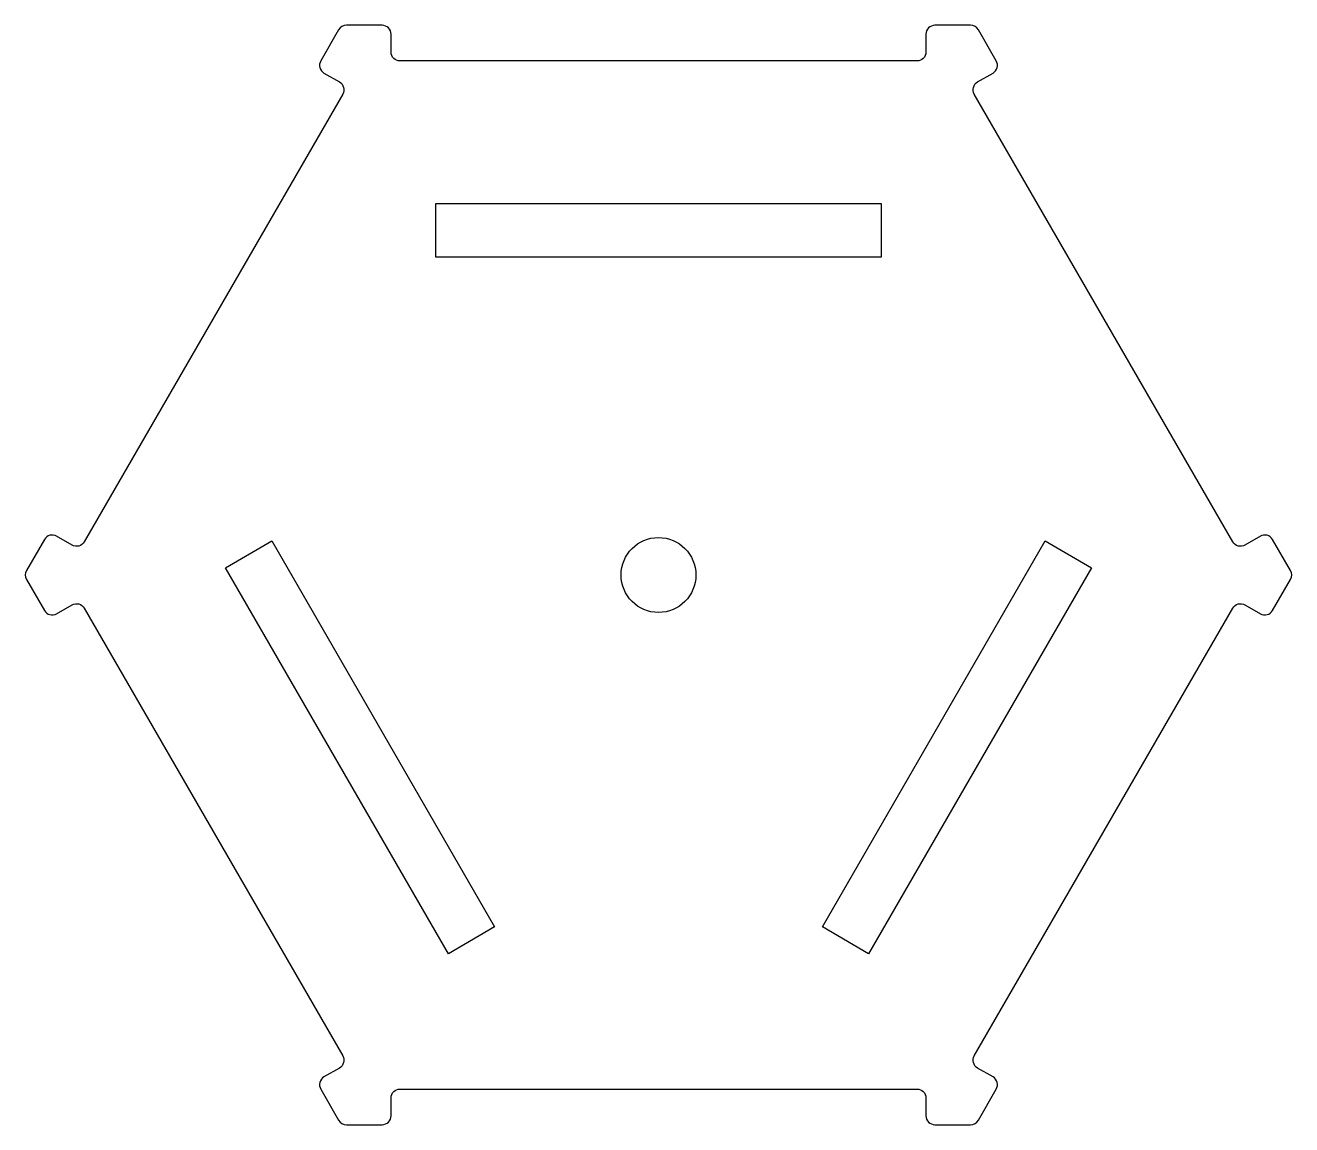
# Model space of a CAD drawing. Header units: millimetres. Extents: x -254.5 to -183.5, y -181.8 to -120.1.
import ezdxf

# ---------------------------------------------------------------- set-up
doc = ezdxf.new("R2010")
doc.units = ezdxf.units.MM
doc.layers.get('0').update_dxf_attribs({"linetype": 'CONTINUOUS'})

msp = doc.modelspace()

# ---------------------------------------------------------------- linework, layer by layer
msp.add_lwpolyline([(-252.748, -148.78, 0.414214), (-253.431, -148.963), (-254.437, -150.705, 0.267949), (-254.437, -151.205), (-253.431, -152.947, 0.414214), (-252.748, -153.13), (-251.882, -152.63, -0.414214), (-251.199, -152.813), (-236.699, -177.928, -0.414214), (-236.882, -178.611), (-237.748, -179.111, 0.414214), (-237.931, -179.794), (-236.925, -181.536, 0.267949), (-236.492, -181.786), (-234.481, -181.786, 0.414214), (-233.981, -181.286), (-233.981, -180.286, -0.414214), (-233.481, -179.786), (-204.481, -179.786, -0.414214), (-203.981, -180.286), (-203.981, -181.286, 0.414214), (-203.481, -181.786), (-201.469, -181.786, 0.267949), (-201.036, -181.536), (-200.031, -179.794, 0.414214), (-200.214, -179.111), (-201.08, -178.611, -0.414214), (-201.263, -177.928), (-186.763, -152.813, -0.414214), (-186.08, -152.63), (-185.214, -153.13, 0.414214), (-184.531, -152.947), (-183.525, -151.205, 0.267949), (-183.525, -150.705), (-184.531, -148.963, 0.414214), (-185.214, -148.78), (-186.08, -149.28, -0.414214), (-186.763, -149.097), (-201.263, -123.982, -0.414214), (-201.08, -123.299), (-200.214, -122.799, 0.414214), (-200.031, -122.116), (-201.036, -120.374, 0.267949), (-201.469, -120.124), (-203.481, -120.124, 0.414214), (-203.981, -120.624), (-203.981, -121.624, -0.414214), (-204.481, -122.124), (-233.481, -122.124, -0.414214), (-233.981, -121.624), (-233.981, -120.624, 0.414214), (-234.481, -120.124), (-236.492, -120.124, 0.267949), (-236.925, -120.374), (-237.931, -122.116, 0.414214), (-237.748, -122.799), (-236.882, -123.299, -0.414214), (-236.699, -123.982), (-251.199, -149.097, -0.414214), (-251.882, -149.28)], format="xyb", close=True)
for points in [[(-231.481, -133.124), (-231.481, -130.124), (-206.481, -130.124), (-206.481, -133.124)], [(-240.673, -149.045), (-228.173, -170.696), (-230.771, -172.196), (-243.271, -150.545)], [(-209.789, -170.696), (-197.289, -149.045), (-194.691, -150.545), (-207.191, -172.196)]]:
    msp.add_lwpolyline(points, close=True)
msp.add_circle((-218.981, -150.955), 2.1)

doc.saveas('drawing.dxf')
